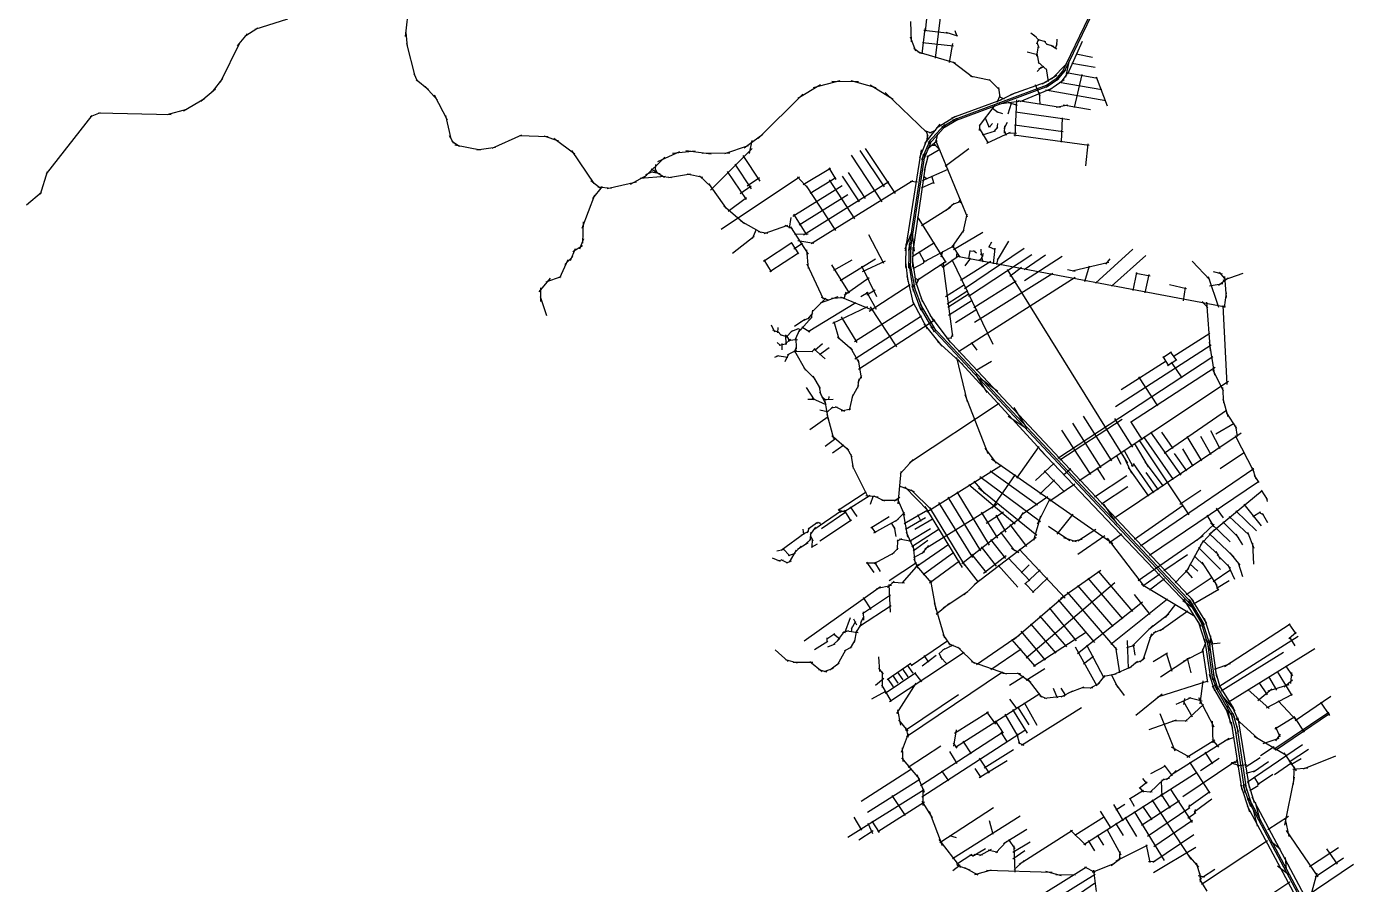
# Model space of a CAD drawing. Header units: inches. Extents: x 723427 to 759408, y 6910722 to 6968430.
# Drawn here: x 726401 to 734027, y 6952862 to 6957785 of the extents above; entities that cross this region are included whole.
import ezdxf

# ---------------------------------------------------------------- set-up
doc = ezdxf.new("R2010")
doc.units = ezdxf.units.IN
doc.header["$MEASUREMENT"] = 0

msp = doc.modelspace()

# ---------------------------------------------------------------- linework, layer by layer
for points in [[(731556.6, 6957758.5), (731579.9, 6957972.3)], [(728574.8, 6957727.8), (728594.9, 6957910.9)], [(731613.2, 6957604), (731648.6, 6957882.3)], [(732352.2, 6957522.6), (732510.5, 6957853.2)], [(727651.9, 6957730.5), (727726.3, 6957777.5)], [(727711.1, 6957769.9), (727898.6, 6957828.4)], [(731469.9, 6957814.7), (731474.2, 6957698)], [(731536.5, 6957628.3), (731553.4, 6957773.3)], [(732335.9, 6957513.5), (732494.1, 6957842)], [(727513, 6957465.9), (727625.1, 6957696.1)], [(727611.2, 6957673.6), (727667.4, 6957744.1)], [(728575.3, 6957750.6), (728582.7, 6957670.2)], [(731469, 6957725.8), (731498.7, 6957646.4)], [(731546.5, 6957764.9), (731693.6, 6957747.4)], [(731672.3, 6957752.6), (731739.5, 6957731.1)], [(731724.1, 6957761.6), (731735, 6957729.5)], [(732160.5, 6957748.6), (732190.7, 6957726.4)], [(732179.6, 6957736.4), (732207.9, 6957704.7)], [(732194.6, 6957685.6), (732205.8, 6957713.7)], [(732200.5, 6957710), (732243.6, 6957698.8)], [(732234.9, 6957703.6), (732255.5, 6957679.5)], [(732309.5, 6957676.4), (732311.9, 6957711.8)], [(732373.2, 6957513.8), (732457.5, 6957702)], [(728579.8, 6957688.4), (728627.7, 6957499.5)], [(731489.8, 6957660.6), (731527.8, 6957632.2)], [(731512.9, 6957639.4), (731726.3, 6957576.9)], [(731539.6, 6957694), (731717.4, 6957674.4)], [(731694.7, 6957578.6), (731712.1, 6957687.6)], [(732140.1, 6957639.8), (732199.4, 6957624.8)], [(732193.8, 6957693), (732206, 6957663.9)], [(732193.8, 6957631.1), (732207.1, 6957571.3)], [(732194.9, 6957615), (732204.7, 6957675)], [(732247.3, 6957685.4), (732289.4, 6957672.7)], [(732274.3, 6957679), (732310, 6957656.5)], [(732302.1, 6957659.4), (732311.6, 6957686.9)], [(732420.4, 6957627.9), (732513.4, 6957609)], [(731712.4, 6957582.9), (731825.5, 6957496.9)], [(732195.9, 6957527.8), (732221.3, 6957554)], [(732201.8, 6957581.6), (732252.3, 6957536.9)], [(732206.2, 6957542.5), (732237.6, 6957555.6)], [(732248.9, 6957542.7), (732260, 6957468.9)], [(732278.7, 6957483.3), (732366.5, 6957572.2)], [(732360.9, 6957493.9), (732381.4, 6957590.2)], [(732395.3, 6957575), (732529.3, 6957551.5)], [(727467.4, 6957410.3), (727525.9, 6957487.4)], [(728622.1, 6957516.2), (728640.7, 6957473.1)], [(728635.2, 6957481.6), (728705.4, 6957424.4)], [(730913.3, 6957435.2), (731067.3, 6957476.4)], [(731018.5, 6957470.9), (731172.9, 6957468.9)], [(731127.2, 6957476.4), (731272.1, 6957435.6)], [(731811.6, 6957502.8), (731928.7, 6957477.7)], [(731920.4, 6957481.7), (731979.6, 6957424.1)], [(732046.1, 6957395.2), (732250.9, 6957467.7)], [(732225.2, 6957456.5), (732308.6, 6957505.2)], [(732245.3, 6957445), (732317.3, 6957495.1)], [(732249.1, 6957436.9), (732321.5, 6957486.2)], [(732264.3, 6957420.2), (732352, 6957482)], [(732304.6, 6957483.1), (732349.9, 6957536)], [(732310.7, 6957477.1), (732361.1, 6957537)], [(732322.9, 6957466.8), (732567.6, 6957424.1)], [(732336.8, 6957468.1), (732369.2, 6957512.5)], [(732363.9, 6957521.1), (732543.5, 6957489)], [(732410.2, 6957320.6), (732454.2, 6957510.5)], [(732534.4, 6957495.6), (732598.4, 6957330.9)], [(727400.2, 6957356.4), (727483.6, 6957427.9)], [(728687.5, 6957440.9), (728757.9, 6957362.2)], [(728738.1, 6957392.3), (728812.2, 6957250.1)], [(730596.2, 6957143.4), (730853, 6957396.3)], [(730824.4, 6957374.4), (730954.2, 6957452.2)], [(731239.1, 6957450.6), (731371.3, 6957368.1)], [(731324.4, 6957406.2), (731564.7, 6957177.8)], [(731710.4, 6957247.8), (732264.9, 6957454.2)], [(731719.1, 6957241.8), (732263.6, 6957444.2)], [(731971.8, 6957357.6), (732074.4, 6957406.5)], [(731974.3, 6957435), (731982.7, 6957378.7)], [(732098.6, 6957355.7), (732283.5, 6957431.1)], [(732185.6, 6957452.3), (732212.4, 6957389.4)], [(732208.1, 6957406), (732211.1, 6957337.2)], [(732245.2, 6957421.2), (732591.1, 6957361.3)], [(727300, 6957301.5), (727421.1, 6957372.3)], [(731707.5, 6957260.5), (731993.5, 6957367.1)], [(731866.4, 6957214.8), (731956.6, 6957333.8)], [(731940.1, 6957317.6), (731970.5, 6957294.4)], [(731967.3, 6957351), (731983.8, 6957389.8)], [(731979.2, 6957340.6), (732119.7, 6957360.5)], [(731981.3, 6957381), (732007.4, 6957370.2)], [(732028.7, 6957350.3), (732081.2, 6957333.6)], [(732029.4, 6957284.2), (732050.2, 6957346.1)], [(732071, 6957156.8), (732079.8, 6957364)], [(732088.4, 6957361.6), (732331.2, 6957322.6)], [(732306, 6957323.3), (732372.8, 6957336.2)], [(732346.4, 6957335.8), (732502.8, 6957309.4)], [(726514.5, 6956939.7), (726776.8, 6957275.4)], [(726767.5, 6957268.5), (726825.1, 6957291.9)], [(726811.5, 6957289), (727229.6, 6957281)], [(727207.1, 6957279.4), (727319.5, 6957310.1)], [(728802.6, 6957275.2), (728833.4, 6957141.6)], [(731619.1, 6957204.4), (731728.9, 6957270.8)], [(731647.4, 6957207.4), (731736.6, 6957259.7)], [(731655.9, 6957202.1), (731744.2, 6957253.4)], [(731898.3, 6957261.4), (731919.3, 6957208.9)], [(731962.2, 6957298.4), (731998.4, 6957286.2)], [(732071.5, 6957296.2), (732381.8, 6957251.2)], [(732336.4, 6957122.2), (732342.1, 6957261.8)], [(729071, 6957087.5), (729241.7, 6957162.9)], [(730515.6, 6957089.1), (730624, 6957167.3)], [(731549.6, 6957189), (731588.5, 6957175.5)], [(731551.9, 6957114.2), (731640.8, 6957224.5)], [(731559.3, 6957185.1), (731569.5, 6957156.4)], [(731565, 6957126.3), (731567.9, 6957164.7)], [(731572, 6957119.5), (731667.5, 6957222.4)], [(731579.5, 6957176), (731616.3, 6957190.9)], [(731579.7, 6957112.6), (731673.3, 6957216.9)], [(731614.7, 6957117.4), (731626.1, 6957169.3)], [(731864.4, 6957201.7), (731916.1, 6957114.9)], [(731866.4, 6957189.2), (731869.5, 6957225.4)], [(731883.5, 6957163.8), (731957.8, 6957186.9)], [(731907.7, 6957115.8), (732043.8, 6957178.9)], [(731915.9, 6957211.9), (731928.6, 6957212.1)], [(731926, 6957210.8), (731941.3, 6957228.6)], [(731950.6, 6957182.4), (731970.7, 6957207.6)], [(731968, 6957198.7), (731971.1, 6957228.6)], [(732006.5, 6957187.6), (732018, 6957161)], [(732006.9, 6957199.9), (732026.7, 6957236)], [(732010.1, 6957172.7), (732011.6, 6957215.3)], [(732030.7, 6957176.1), (732077.9, 6957172.5)], [(732063.4, 6957164.4), (732495.4, 6957104.9)], [(732066.6, 6957221.7), (732346.4, 6957183.4)], [(728825.4, 6957159.1), (728849.9, 6957116.8)], [(728840, 6957127.7), (728883, 6957098.3)], [(728857.2, 6957106.9), (729003.3, 6957078.1)], [(728982.2, 6957077.8), (729091, 6957093.3)], [(729227.4, 6957159.7), (729391.3, 6957154.2)], [(729368.3, 6957158.5), (729450.8, 6957130)], [(729425.4, 6957143.8), (729546.1, 6957054.9)], [(730404.9, 6957055.7), (730541, 6957103)], [(730546.6, 6957056.9), (730561.8, 6957130.3)], [(731209.6, 6957085.1), (731382.9, 6956827.1)], [(731524.1, 6957034.5), (731570.4, 6957146.7)], [(731535.2, 6957022.4), (731584.4, 6957136.2)], [(731547.1, 6957021.1), (731590.8, 6957129.8)], [(731568.1, 6957084.1), (731622.9, 6957130.4)], [(731586.9, 6957104.5), (731617.4, 6957103.7)], [(731607.3, 6957109.2), (731640.6, 6957073)], [(731612.6, 6957133.8), (731794.9, 6956693.3)], [(732475.9, 6956986.1), (732489.2, 6957112.5)], [(729526.6, 6957074.4), (729654.4, 6956883.5)], [(729942.2, 6956919.6), (730060.8, 6957034.7)], [(730020.7, 6957010.1), (730147.7, 6957068.4)], [(730104.9, 6957057.7), (730235, 6957072.8)], [(730181.5, 6957073.2), (730327.9, 6957053.8)], [(730276.3, 6957058.1), (730433.5, 6957059.7)], [(730322.3, 6956845.9), (730562.4, 6957084.7)], [(730508.2, 6957045), (730606.8, 6956898.2)], [(731129.5, 6957046.7), (731306.1, 6956778.8)], [(731179.8, 6957074.5), (731319.4, 6956866.1)], [(731442.3, 6956498), (731533.9, 6957077.7)], [(731459.7, 6956500.2), (731543.8, 6957053.5)], [(731470.4, 6956505), (731554.9, 6957056.7)], [(731550.7, 6956959.1), (731572.9, 6957047)], [(731564.7, 6957037.3), (731638.3, 6957081.5)], [(731669.5, 6956983.3), (731804.4, 6957084.4)], [(726481.5, 6956824), (726520.5, 6956952.6)], [(729952.5, 6956936.7), (729993.3, 6956952.5)], [(729983.2, 6956968), (730058.8, 6956921.1)], [(729984.1, 6956951.2), (730034.3, 6956940.9)], [(730006.6, 6956968), (730017.5, 6956945.2)], [(730008.5, 6956959.4), (730009.6, 6956993.4)], [(730082.3, 6956918.1), (730209.3, 6956939.3)], [(730188.5, 6956939.3), (730279.7, 6956921.1)], [(730419.6, 6956952.4), (730528, 6956792.3)], [(730462.6, 6956996.1), (730557.1, 6956853.2)], [(730855, 6956877.8), (731010.6, 6956971.5)], [(731001.6, 6956974.1), (731042.3, 6956907.5)], [(731113.6, 6956948.1), (731210.2, 6956798.7)], [(731484, 6956482.6), (731557.6, 6956994.3)], [(731539.9, 6956901.2), (731686.7, 6956967.6)], [(729637.8, 6956901.4), (729689.7, 6956860.1)], [(729648.6, 6956798.8), (729703.1, 6956867.6)], [(729676.2, 6956865.6), (729755.6, 6956856.9)], [(729729.8, 6956855.3), (729898.9, 6956894.6)], [(729864, 6956881.5), (729958.8, 6956931.9)], [(729919.8, 6956914.4), (730063.2, 6956926.3)], [(730036.2, 6956927.3), (730100.2, 6956918.8)], [(730260.9, 6956929.3), (730327.7, 6956865.5)], [(730311.2, 6956884.7), (730412.7, 6956741.8)], [(730383.8, 6956622.3), (730833, 6956922.6)], [(730493.6, 6956826.1), (730557.1, 6956871)], [(730532.7, 6956871), (730603.4, 6956918.7)], [(730796.3, 6956697.4), (731078.8, 6956873.1)], [(730821.7, 6956921.9), (730885.4, 6956854.3)], [(730857.4, 6956590.1), (731346.5, 6956895.9)], [(730871.2, 6956871.9), (731039.8, 6956614.4)], [(730894.2, 6956829.1), (731041.3, 6956918)], [(730900, 6956539.7), (731484.1, 6956902.3)], [(731003.2, 6956905.9), (731148.7, 6956681.5)], [(731077.9, 6956927), (731176.5, 6956778.8)], [(731467.7, 6956898.2), (731509.8, 6956893.5)], [(731533.7, 6956858.8), (731605.3, 6956892.5)], [(731544.6, 6956926.3), (731566.6, 6956911.8)], [(731589.8, 6956928.7), (731604.9, 6956883.6)], [(726401.1, 6956761.5), (726487.4, 6956833.9)], [(729586.7, 6956628.4), (729659.8, 6956818.9)], [(730424.2, 6956726.2), (730530, 6956804.2)], [(730831.7, 6956647.1), (731110.1, 6956821.2)], [(731709.6, 6956764), (731755.1, 6956781.5)], [(731746.7, 6956776.9), (731757.5, 6956793.5)], [(731751.4, 6956781.4), (731763.2, 6956774.4)], [(730399.8, 6956756), (730517.9, 6956654.8)], [(730799.6, 6956707.6), (730873.7, 6956588.9)], [(731533.6, 6956643.8), (731699.4, 6956749.2)], [(731675.3, 6956732.2), (731721.3, 6956771.4)], [(731772.7, 6956602.6), (731794.4, 6956708.9)], [(729591.5, 6956542.7), (729594.7, 6956664.4)], [(730494.4, 6956670.4), (730614.1, 6956602.6)], [(730631, 6956598.4), (730766.5, 6956645)], [(730749.4, 6956644.8), (730791.5, 6956626.3)], [(730777.2, 6956628.7), (730786.5, 6956689.3)], [(730781.3, 6956636.5), (730882.4, 6956479.4)], [(731508.5, 6956695.3), (731672, 6956430.4)], [(729573.5, 6956510.4), (729596.8, 6956568.1)], [(730448.7, 6956485.2), (730573.1, 6956581.4)], [(730563.8, 6956568.8), (730587.3, 6956622.4)], [(730595.9, 6956609.2), (730651.1, 6956600.3)], [(730804.3, 6956593.7), (730882.4, 6956596.4)], [(730824.2, 6956557.2), (730916.3, 6956541.3)], [(731229, 6956591), (731314.7, 6956426.4)], [(731439.6, 6956509.5), (731479.3, 6956611.4)], [(731479.3, 6956595), (731491.5, 6956496.6)], [(731708.1, 6956517.7), (731778.8, 6956618.7)], [(731716.9, 6956505.3), (731885.3, 6956605.8)], [(731968.7, 6956444.9), (732034.3, 6956552.6)], [(729520.1, 6956442.7), (729548.6, 6956511.5)], [(729534.3, 6956493.5), (729589.4, 6956528.9)], [(730627.3, 6956439.7), (730790.3, 6956545.5)], [(730664.4, 6956380.4), (730828.4, 6956487.3)], [(730785, 6956545), (730828.4, 6956479.9)], [(730802, 6956509), (730850.1, 6956542.3)], [(730873.4, 6956504.2), (730882.4, 6956396.8)], [(731442.9, 6956403.2), (731446.1, 6956537.9)], [(731461.3, 6956398.2), (731463.6, 6956538.3)], [(731470.8, 6956389.1), (731473.2, 6956539.9)], [(731480.5, 6956465.3), (731607.8, 6956546)], [(731484.3, 6956404.3), (731486.2, 6956519.1)], [(731517.2, 6956493.4), (731551.3, 6956432.2)], [(731555.1, 6956437.9), (731722.3, 6956529.2)], [(731646.8, 6956463.8), (731656.1, 6956496.8)], [(731708.3, 6956528.9), (731753.2, 6956461.6)], [(731733.7, 6956458.8), (731738, 6956488.7)], [(731779, 6956282.7), (732121.9, 6956514)], [(731803.2, 6956237.1), (732165.4, 6956477.2)], [(731804, 6956451.8), (731812.9, 6956500.7)], [(731809.1, 6956497.9), (731840.2, 6956496.2)], [(731832.2, 6956499.4), (731849.6, 6956486.5)], [(731871.2, 6956480.9), (731886.1, 6956467.7)], [(731873.2, 6956508.4), (731874.8, 6956472.3)], [(731875.4, 6956451), (731888.9, 6956484)], [(731917.9, 6956522.9), (731956.2, 6956505.1)], [(731918.6, 6956519.9), (731936.8, 6956549.6)], [(731945.3, 6956423.6), (731955.1, 6956513.6)], [(732531.7, 6956313), (732746, 6956507.4)], [(729459.7, 6956343.2), (729506.3, 6956448)], [(729488.3, 6956419.4), (729532.8, 6956464.9)], [(730629.4, 6956445.5), (730670.2, 6956377.8)], [(730875.4, 6956423.4), (730968.4, 6956222.7)], [(731018, 6956418.5), (731119.2, 6956254.5)], [(731031.1, 6956386.2), (731134.8, 6956445.5)], [(731067, 6956328.6), (731269.4, 6956451.6)], [(731189.3, 6956412.6), (731276, 6956235.3)], [(731194, 6956378.9), (731327.6, 6956441)], [(731441.6, 6956433.1), (731454.5, 6956322.4)], [(731458.9, 6956434.8), (731486.3, 6956266.5)], [(731466, 6956428), (731497, 6956269.7)], [(731482.2, 6956439.5), (731500.2, 6956312.8)], [(731485.3, 6956396.2), (731547, 6956429.8)], [(731508.3, 6956330.3), (731674.6, 6956438.4)], [(731544.1, 6956426.4), (731548.6, 6956440.4)], [(731544.8, 6956442), (731560, 6956439.2)], [(731637.1, 6956417.5), (731662.9, 6956406.2)], [(731653.6, 6956405), (731744.6, 6956468.7)], [(731656.8, 6956401), (731660.6, 6956433.8)], [(731657.4, 6956412.1), (731710.6, 6956006.2)], [(731706.7, 6956448.1), (731942.8, 6955962.6)], [(731738.3, 6956467.4), (733276.4, 6956177.1)], [(731757.8, 6956330.3), (731931.4, 6956438.3)], [(731784.1, 6956412.2), (731815.9, 6956456.4)], [(731861.4, 6956441.9), (731878.3, 6956455)], [(731877.9, 6956463.4), (731885, 6956434.2)], [(731965.2, 6956419.8), (731972.1, 6956456.6)], [(732040.3, 6956353.3), (732107.5, 6956404.6)], [(732122.2, 6956390.4), (732245.2, 6956474.4)], [(732123.3, 6956328.5), (732339.2, 6956467.4)], [(732397.1, 6956382.4), (732606.8, 6956432.7)], [(732470.2, 6956322.9), (732497, 6956412.5)], [(732591.2, 6956422.1), (732615.4, 6956452.9)], [(732622.5, 6956294.5), (732820.7, 6956471.1)], [(733086, 6956438.3), (733187.1, 6956330.9)], [(729340.1, 6956262.8), (729406.3, 6956341.1)], [(729380.9, 6956319.9), (729467.1, 6956351.7)], [(731088.8, 6956243.3), (731232.3, 6956344.5)], [(731449.5, 6956354.5), (731485.5, 6956196.1)], [(731492.9, 6956347), (731512.8, 6956329.9)], [(731495.4, 6956332.9), (731539.3, 6956205.1)], [(731502.4, 6956302.6), (731521, 6956343.2)], [(731745.4, 6955919.6), (732414.8, 6956346.9)], [(731833.7, 6956172.2), (732075.4, 6956325.4)], [(731837.3, 6956089.2), (732286.4, 6956370)], [(732023.8, 6956391.5), (732714.1, 6955279.4)], [(732371.3, 6956390.4), (732413.9, 6956381.8)], [(732746.6, 6956270.6), (732767.5, 6956374.2)], [(732762.5, 6956370.2), (732844.2, 6956354.6)], [(732816.7, 6956257.4), (732838.6, 6956361.9)], [(733176.5, 6956351), (733236.2, 6956174.9)], [(733206.3, 6956380.1), (733258.2, 6956366.3)], [(733237.4, 6956301.9), (733291, 6956343.6)], [(733241.2, 6956374.8), (733278.8, 6956328.8)], [(733264, 6956329.3), (733377.2, 6956369.5)], [(733271.4, 6956350.5), (733281.4, 6956229.8)], [(729349.7, 6956207.7), (729349.7, 6956285.5)], [(731088.8, 6956222.7), (731101.4, 6956263.1)], [(731186, 6956236.6), (731227.7, 6956260.4)], [(731217.1, 6956263.1), (731274, 6956163.2)], [(731219.8, 6956245.7), (731267.4, 6956274.3)], [(731233.5, 6956151.7), (731467.4, 6956304.1)], [(731477.5, 6956297.4), (731529.9, 6956157.3)], [(731485.1, 6956305.8), (731540.6, 6956160.1)], [(731671.4, 6956235.4), (731780.7, 6956304.2)], [(731681, 6956194.5), (731799, 6956269.7)], [(731684.8, 6956174.5), (731806.9, 6956252.6)], [(732954.7, 6956304.4), (733053.9, 6956281.2)], [(733036.7, 6956211.5), (733047.6, 6956287.5)], [(733184.1, 6956296.5), (733260.9, 6956311.2)], [(733270.9, 6956173.7), (733282.5, 6956257.9)], [(729346.5, 6956235.8), (729383.5, 6956127.3)], [(730882.4, 6956035.8), (731155.9, 6956202.1)], [(730905.5, 6956148.9), (730984.6, 6956226.4)], [(730954.2, 6956200.6), (731054.4, 6956235.3)], [(730957.8, 6956231.3), (731001.5, 6956214.1)], [(731018, 6956227), (731087.1, 6956230.7)], [(731025, 6956082.9), (731225, 6956178.1)], [(731068.6, 6956235), (731254.1, 6956158.2)], [(731149.9, 6955978.1), (731493.8, 6956196.1)], [(731239, 6956175.8), (731389, 6955948)], [(731480.9, 6956209), (731565.2, 6956049.9)], [(731517.2, 6956185.1), (731605.7, 6956033.5)], [(731525.2, 6956191.1), (731616, 6956038.3)], [(731529.3, 6956227.6), (731600.7, 6956098.7)], [(731687.9, 6956129.8), (731824.7, 6956215.3)], [(733142.5, 6956206.7), (733175.4, 6956170.2)], [(733167.9, 6956203.5), (733188.1, 6955924.6)], [(733261.3, 6956185.3), (733285.2, 6955730.4)], [(730805.3, 6956065.2), (730863.9, 6956105.9)], [(730825.2, 6956030.2), (730905.5, 6956119.1)], [(730842.7, 6956093.3), (730892.3, 6956114.8)], [(730880.7, 6956105.9), (730909.8, 6956140.6)], [(730902.9, 6956111.2), (730909.8, 6956158.1)], [(731072.6, 6956118.9), (731162.6, 6955971.8)], [(731150.9, 6955878.6), (731532.7, 6956125.2)], [(731172.9, 6955819.6), (731609.5, 6956101.5)], [(731581.2, 6956128.1), (731698.4, 6955974.3)], [(731728.7, 6956086), (731850.7, 6956162.8)], [(730671.1, 6956072.5), (730689.6, 6956034.1)], [(730679.7, 6956045), (730717.4, 6956028.8)], [(730704.8, 6956038.4), (730730.3, 6956012.6)], [(730710.1, 6956027.5), (730710.4, 6956057.3)], [(730722.3, 6956017.6), (730764, 6956004.7)], [(730756.1, 6956001.4), (730794.1, 6956040.7)], [(730785.2, 6956035.4), (730828.5, 6956052.6)], [(730810.3, 6955990.8), (730836.4, 6956046.7)], [(730821.2, 6956051.6), (730846, 6956046.7)], [(730846.3, 6956061.9), (730893.6, 6956032.5)], [(731031.2, 6956092), (731058.7, 6955992.4)], [(731545.7, 6956079.6), (731649.9, 6955951.3)], [(731586.3, 6956060.1), (733076.3, 6954469)], [(731595.8, 6956063.7), (733086.9, 6954472.6)], [(731700.8, 6955995.7), (731712.2, 6956019.5)], [(732975.9, 6955891.2), (733187.3, 6956024.8)], [(730706.1, 6955971.9), (730724.3, 6955954.1)], [(730717.4, 6955957.1), (730761.7, 6955965.7)], [(730734.2, 6955930.9), (730734.9, 6955966.3)], [(730750.1, 6955960), (730781.2, 6955991.8)], [(730752.7, 6956015.3), (730755.1, 6955960)], [(730756.4, 6956012), (730778.9, 6955979.2)], [(730768.3, 6955985.2), (730821.2, 6955988.5)], [(730804.3, 6955916.4), (730815.6, 6955946.8)], [(730813.3, 6956001.4), (730813.6, 6955934.9)], [(730921.4, 6955927.6), (730966.4, 6955967)], [(730948.5, 6955903.1), (731003.4, 6955943.2)], [(731051.1, 6956005), (731137.1, 6955930.9)], [(731123.8, 6955945.8), (731174.8, 6955857.2)], [(731625.1, 6955977.4), (731770.3, 6955845.8)], [(731675.9, 6955999.5), (731704.9, 6955997.6)], [(731679, 6955997.1), (733092.2, 6954489.5)], [(731817.8, 6955972.2), (731850.2, 6955927.8)], [(732645.9, 6955603.9), (733194.4, 6955959.1)], [(733182.8, 6955974.4), (733213.5, 6955784.4)], [(730692.2, 6955888.6), (730714.4, 6955898.2)], [(730702.8, 6955896.9), (730766.6, 6955887.9)], [(730751.8, 6955863.8), (730772.6, 6955907.8)], [(730765.3, 6955900.8), (730817.9, 6955929.6)], [(730800.4, 6955923), (730910.2, 6955920.7)], [(730804.3, 6955925), (730867.2, 6955814.2)], [(730903.9, 6955918.7), (730923.7, 6955936.9)], [(730916.5, 6955935.9), (730981.6, 6955878.3)], [(731169.1, 6955873.1), (731187.7, 6955766.6)], [(731734.9, 6955886.2), (731794.4, 6955631.1)], [(731741.9, 6955874.3), (732240.6, 6955328.9)], [(732315.9, 6955309.2), (733204.2, 6955891.6)], [(732678.4, 6955703.1), (732937.3, 6955867.4)], [(732917.5, 6955885.8), (732966.2, 6955918.3)], [(732917.8, 6955892.4), (732950.6, 6955837.9)], [(732944, 6955840.5), (732996.9, 6955873.9)], [(732960.1, 6955918.6), (732995.3, 6955868.1)], [(730857.6, 6955827.1), (730923.4, 6955761.3)], [(731842.1, 6955791.2), (731908.2, 6955685.4)], [(731847.3, 6955812.9), (731935.5, 6955864.2)], [(732732, 6955514.2), (733217.7, 6955830.5)], [(732965.8, 6955859.5), (733026.1, 6955768.6)], [(733203.9, 6955815.6), (733262.9, 6955694.5)], [(730871.5, 6955714), (730917.4, 6955643.9)], [(730909.2, 6955778.5), (730951.5, 6955708.7)], [(730944.6, 6955724.2), (730955.8, 6955670.3)], [(731135.7, 6955657.7), (731173.4, 6955727.2)], [(731168.1, 6955709.3), (731175.7, 6955762.9)], [(731169.8, 6955744.1), (731191.3, 6955782.4)], [(731869, 6955767.6), (731970.6, 6955693.3)], [(732438.4, 6955180.3), (733293.1, 6955751.1)], [(732778.1, 6955774.9), (732886, 6955608.2)], [(733258.6, 6955713.2), (733264.5, 6955626.6)], [(730881.7, 6955647.8), (730922.4, 6955646.8)], [(730903.9, 6955652.8), (730985.2, 6955615.7)], [(730949.2, 6955688.2), (730984.3, 6955618.7)], [(730960.8, 6955660.7), (730985.6, 6955641.9)], [(730977.3, 6955644.9), (731027.3, 6955646.5)], [(730979, 6955635.9), (730997.8, 6955529.1)], [(731002.4, 6955642.9), (731003.8, 6955663)], [(731119.9, 6955583), (731141, 6955673.3)], [(731782.1, 6955673.5), (731913.4, 6955334.2)], [(733260.6, 6955648.1), (733290.3, 6955548.1)], [(730950.2, 6955586.3), (730992.5, 6955575.7)], [(730987.9, 6955567.8), (731023.9, 6955603.5)], [(730990.2, 6955562.2), (731029.2, 6955421.3)], [(731014.4, 6955596.6), (731050.4, 6955603.2)], [(731038.5, 6955604.5), (731090.8, 6955578.7)], [(731072.2, 6955580), (731127.5, 6955591.3)], [(731464.2, 6955282.6), (731978.9, 6955623.5)], [(732062.2, 6955599.6), (732131.8, 6955487.4)], [(732924.3, 6955337.2), (733283.1, 6955583.3)], [(733279.6, 6955570.7), (733340.3, 6955479)], [(730892.3, 6955473.5), (730998.8, 6955547.9)], [(732030.7, 6955548.6), (732137.3, 6955477.9)], [(732325.7, 6955299.1), (732684.5, 6955532.3)], [(732399.8, 6955508.9), (732561.2, 6955253.8)], [(732460.2, 6955548.5), (732622.6, 6955292.4)], [(732639.5, 6955535.3), (732743.8, 6955372.3)], [(732732.2, 6955519.2), (732798, 6955412.7)], [(733220.9, 6955447.7), (733326.4, 6955509.6)], [(733334.4, 6955494.1), (733342.7, 6955432.2)], [(730980.6, 6955377.6), (731042.5, 6955422.9)], [(731019.3, 6955438.8), (731117.2, 6955354.1)], [(732336.3, 6955469.2), (732502, 6955214.6)], [(732639.5, 6954965), (733366.2, 6955453.6)], [(732779.9, 6955413.4), (733066.2, 6954983.2)], [(732806.9, 6955431.4), (732976.2, 6955186.4)], [(732847.1, 6955456.8), (733021.2, 6955210.7)], [(732909, 6955458.4), (732974.1, 6955363.1)], [(733055, 6955433.5), (733138.1, 6955293.8)], [(733133.4, 6955434.6), (733192.1, 6955329.8)], [(733190.3, 6955467.5), (733243.9, 6955363.5)], [(733331.3, 6955437.8), (733439.6, 6955229.4)], [(731022.3, 6955338.6), (731088.1, 6955385.2)], [(731105.8, 6955368.1), (731133, 6955316.7)], [(731128.3, 6955332.1), (731142.3, 6955248.5)], [(731897.2, 6955365.6), (731961.2, 6955278.7)], [(732080.9, 6955193.2), (732207.9, 6955375.2)], [(732212.8, 6955359), (733059.2, 6954468.3)], [(732693.1, 6955356.8), (732746, 6955260.5)], [(732752.4, 6955394.9), (732832.3, 6955259.4)], [(732983.1, 6955335.6), (733053.5, 6955236.1)], [(733030.7, 6955362.6), (733088.4, 6955263.1)], [(733245.6, 6955249.3), (733385.3, 6955342.5)], [(731136.5, 6955266.5), (731223, 6955090.5)], [(731410.6, 6955218.7), (731486.3, 6955301.4)], [(731564.4, 6954999.5), (731991.4, 6955268.9)], [(731935.1, 6955303.9), (732631.1, 6954818.4)], [(732187.2, 6955180), (732293.6, 6955280.5)], [(732650.3, 6955326.2), (732676.1, 6955273.6)], [(732687.5, 6955328.1), (732737.2, 6955223.1)], [(732718.5, 6955255.2), (732834.9, 6955091.1)], [(732738.1, 6955264.7), (732757.6, 6955273.7)], [(732747.6, 6955277.4), (732863.5, 6955109.7)], [(732813.7, 6955287.5), (732918.5, 6955147.2)], [(733428.9, 6955255.6), (733450.8, 6955189.7)], [(731400, 6955047.1), (731417.2, 6955232.6)], [(731867.9, 6955202.5), (732215.1, 6954945)], [(731927.2, 6955236.4), (732198.1, 6955040.6)], [(731938.9, 6955021.1), (732072.5, 6955214.2)], [(732211, 6955101.7), (732296.2, 6955183.1)], [(732236.4, 6955236.6), (732353.4, 6955114.9)], [(732347, 6955212.1), (732389.9, 6955249.7)], [(732525.5, 6955086.9), (732710.4, 6955208.5)], [(732537.9, 6955253.4), (732582, 6955184)], [(732789.2, 6954805.4), (733438.2, 6955248.3)], [(732820.1, 6955226.1), (732890.5, 6955126.6)], [(733442, 6955209.2), (733467, 6955168.3)], [(731054.7, 6955010.6), (731215.3, 6955115.6)], [(731405.3, 6955149.8), (731491, 6955116.1)], [(731438.2, 6955144.2), (731570.9, 6955005.7)], [(731473.9, 6955126.4), (731591.8, 6955009.3)], [(731736.5, 6955115.5), (731920.7, 6954809.9)], [(731804, 6955156.8), (732069.9, 6954931.4)], [(731832.7, 6955176.7), (731893.9, 6955105.6)], [(731860, 6955138.3), (732194.7, 6954866.5)], [(732269.3, 6955064.1), (732411.9, 6955160.2)], [(732564.6, 6955045.4), (732717.3, 6955146)], [(732840, 6954751.4), (733466.7, 6955175.3)], [(733014.8, 6955044), (733134.9, 6955124.5)], [(733190.5, 6954877.3), (733486, 6955123.2)], [(733481.7, 6955124), (733515.9, 6955071.6)], [(731087.5, 6954999.7), (731238.1, 6955095.5)], [(731123.9, 6955028.8), (731161.9, 6954973.3)], [(731213.5, 6955094.7), (731285.2, 6955086.1)], [(731240.3, 6955045), (731257.1, 6955094)], [(731260.4, 6955092.7), (731321, 6955063.9)], [(731306.1, 6955068.2), (731390.7, 6955067.9)], [(731376.9, 6955064.2), (731408.6, 6955084.4)], [(731397.4, 6955068.6), (731435.4, 6954981.2)], [(731551.9, 6954787.6), (731965.3, 6955043.6)], [(731552.1, 6955030.3), (731766, 6954681.5)], [(731631.7, 6955053.6), (731826.2, 6954737.7)], [(731684.9, 6955085.4), (731872.2, 6954775.8)], [(732110, 6954986.4), (732257.1, 6955089)], [(732198.3, 6954931.8), (732270.8, 6955077.4)], [(732577.1, 6955045.3), (732654.6, 6954930)], [(732754.3, 6954843.5), (733033.3, 6955038.2)], [(733382.1, 6955043.8), (733482.1, 6954920.8)], [(733509.9, 6955085.1), (733516.3, 6955059.3)], [(730915.2, 6954899.9), (731073.6, 6955007.3)], [(730949.9, 6954833.7), (731132.1, 6954953.8)], [(730959.2, 6954904.5), (731099.9, 6954999.5)], [(731057.6, 6955017), (731071.1, 6954997.1)], [(731063, 6955004), (731102, 6955004)], [(731089.1, 6955009), (731128.8, 6954947.5)], [(731242.7, 6954907.8), (731347.1, 6954972.8)], [(731260.6, 6954879.2), (731400.7, 6954957.8)], [(731383.6, 6954944.7), (731435.6, 6954996.7)], [(731427.1, 6955007), (731453.9, 6954854.6)], [(731433.4, 6954934.3), (731568.8, 6955012.5)], [(731441.2, 6954901.4), (731556.3, 6954968.1)], [(731495, 6954900.6), (731600.1, 6954961.4)], [(731509.8, 6954984.4), (731529.3, 6954946.6)], [(731579.5, 6955024.4), (731779.5, 6954695)], [(731764, 6954704), (732107.5, 6954970.8)], [(731876.2, 6954998.8), (731968.3, 6954848.8)], [(731903.2, 6954935.3), (732003.2, 6955000.4)], [(731959.5, 6954981.4), (732017.5, 6954883.7)], [(732092.4, 6954956.1), (732118.2, 6954997.1)], [(732177.2, 6954837.1), (732217.9, 6954977.9)], [(732312, 6954872.4), (732402.9, 6954986.7)], [(733169.7, 6954980.7), (733209.8, 6954914.4)], [(733223.6, 6955020.8), (733264.1, 6954965.3)], [(733297.5, 6954974), (733413, 6954866)], [(733336.4, 6955006.9), (733454.8, 6954891.5)], [(733433.3, 6954974), (733476.5, 6954999.8)], [(733468.6, 6954999), (733494, 6954983.9)], [(733486.9, 6954991.9), (733516.7, 6954939.5)], [(730729, 6954780.1), (730864.6, 6954879.3)], [(730842.7, 6954867.1), (730887.7, 6954888.9)], [(730852.7, 6954900.8), (730856.3, 6954869.8)], [(730880.1, 6954879.7), (730890.4, 6954910.8)], [(730883.7, 6954902.2), (730937.3, 6954941.5)], [(730894.7, 6954835.7), (730900.3, 6954883.6)], [(730896.3, 6954871.1), (730927.1, 6954911.8)], [(730924.4, 6954935.9), (730952.9, 6954938.5)], [(730941.9, 6954940.5), (730959.1, 6954926.6)], [(731243.9, 6954913.7), (731269.3, 6954880)], [(731358.6, 6954937.9), (731380.8, 6954901)], [(731376.1, 6954914.1), (731386.4, 6954858.5)], [(731444.7, 6954883.3), (731490, 6954785.8)], [(731464.9, 6954831.8), (731584.6, 6954905.2)], [(731478.1, 6954800.7), (731635.5, 6954903.2)], [(731985.4, 6954883.3), (732067.1, 6954776.2)], [(732040.5, 6954928.2), (732135.8, 6954802)], [(732261.6, 6954917.6), (732383.4, 6954835.1)], [(732430.5, 6954834.3), (732533.2, 6954901.5)], [(732609.8, 6954823.1), (732681.8, 6954873.8)], [(733113.2, 6954836.1), (733211.7, 6954928.7)], [(733133.6, 6954810.1), (733211, 6954897.4)], [(733183.6, 6954875.5), (733324.9, 6954741.4)], [(733190.4, 6954937.5), (733303.1, 6954828.3)], [(733261, 6954942.2), (733352.7, 6954852.1)], [(733401.9, 6954883.1), (733438.4, 6954792.6)], [(730806.8, 6954766.9), (730842.8, 6954802.6)], [(730821.9, 6954786.4), (730882.4, 6954824.8)], [(730868.9, 6954814.2), (730899, 6954844.3)], [(730896.3, 6954863.5), (730910.2, 6954834.4)], [(730902.3, 6954798.3), (730936.7, 6954816.2)], [(730905.6, 6954796.3), (730907.6, 6954846.3)], [(731392.8, 6954832.7), (731420.5, 6954847)], [(731396.3, 6954781.9), (731396.7, 6954839.9)], [(731407.8, 6954845.8), (731476.5, 6954831.6)], [(731484.8, 6954776), (731569, 6954837.1)], [(731486, 6954802.3), (731494.3, 6954709.7)], [(731499.6, 6954683.1), (731690.8, 6954814)], [(731536.9, 6954761.6), (731575.6, 6954806.3)], [(731835.9, 6954584.2), (732190.9, 6954854.1)], [(731875.4, 6954800.4), (731961.1, 6954687.7)], [(731929.4, 6954840.9), (732015.1, 6954732.1)], [(732348, 6954852.3), (732421, 6954831.1)], [(732397.2, 6954832.2), (732453.8, 6954843.8)], [(732430.4, 6954757.5), (732585.6, 6954863.9)], [(732597.7, 6954849.7), (732810.2, 6954572.4)], [(732775.6, 6954606.9), (733149.2, 6954865.2)], [(733050.7, 6954653.7), (733149.9, 6954835.1)], [(733147.5, 6954835.9), (733236.9, 6954754.4)], [(733335.6, 6954872.8), (733373.7, 6954810.9)], [(733431.3, 6954820.4), (733436.8, 6954700.9)], [(730677, 6954735.8), (730722.3, 6954717.6)], [(730703.2, 6954777.5), (730740.2, 6954785.1)], [(730708.8, 6954721.3), (730739.2, 6954724.9)], [(730726.6, 6954726.2), (730765.3, 6954707.4)], [(730737.2, 6954790.4), (730778.2, 6954748.4)], [(730771, 6954750.4), (730811, 6954762.9)], [(730776.6, 6954711.1), (730816.6, 6954780.2)], [(731261, 6954704.2), (731378.9, 6954767.7)], [(731363.4, 6954756.5), (731399.9, 6954792.3)], [(731489, 6954739.2), (731551.8, 6954772.9)], [(731490, 6954731.5), (731511.5, 6954676.6)], [(731543.3, 6954640.7), (731718.6, 6954768.4)], [(731820.7, 6954757.5), (731904.1, 6954652)], [(731889.7, 6954648), (732019.1, 6954749.6)], [(732029.4, 6954736.6), (732154.4, 6954604.1)], [(732049.7, 6954792.4), (732090.5, 6954766.7)], [(732093.3, 6954785.5), (732356.8, 6954504.6)], [(732922.1, 6954663.3), (733058.2, 6954756.2)], [(733097.9, 6954748.2), (733157.8, 6954689)], [(733121.7, 6954795.4), (733248.7, 6954668.8)], [(733220.5, 6954774), (733245.9, 6954729.5)], [(733228.4, 6954753.3), (733305.2, 6954677.7)], [(733302.3, 6954764.8), (733359, 6954693.8)], [(730759.7, 6954707), (730787.2, 6954719.9)], [(731215, 6954706.9), (731275.3, 6954707.3)], [(731218.1, 6954711.3), (731259, 6954651.4)], [(731263.8, 6954711.7), (731295.5, 6954658.1)], [(731348.4, 6954607.3), (731504.8, 6954709.2)], [(731422.9, 6954590.5), (731517.1, 6954700.5)], [(731502.5, 6954692.8), (731591.2, 6954592)], [(731579.7, 6954593.8), (731751, 6954720.1)], [(731764.8, 6954716.8), (731858.1, 6954596.6)], [(731972.6, 6954693.8), (732086.1, 6954568.4)], [(732104.8, 6954650.5), (732151.2, 6954695.4)], [(732125, 6954584.6), (732213.5, 6954667.2)], [(732330.6, 6954502.9), (732561.6, 6954664.9)], [(732546.5, 6954659.3), (732744.1, 6954429.2)], [(732803, 6954575.6), (732900.1, 6954644.9)], [(732987.9, 6954593.5), (733066.9, 6954675.9)], [(733046.4, 6954665.5), (733085.3, 6954621)], [(733072.1, 6954702.1), (733118.9, 6954660.8)], [(733140, 6954710.8), (733226.1, 6954578.3)], [(733206.6, 6954600.9), (733307, 6954670.4)], [(733288.8, 6954699.4), (733327.9, 6954614.7)], [(733349.9, 6954708.5), (733374.9, 6954629.5)], [(730859.7, 6954260.1), (731298.7, 6954572.8)], [(731274.5, 6954559.7), (731361.8, 6954579.1)], [(731339.2, 6954567), (731376.1, 6954603.4)], [(731346.3, 6954582.5), (731353.9, 6954425.6)], [(731363.8, 6954597.4), (731435.2, 6954593.8)], [(731584.9, 6954606.2), (731616, 6954437.2)], [(731778.2, 6954524.9), (731866.5, 6954609.1)], [(732126.2, 6954591.8), (732177.4, 6954538.2)], [(732133.7, 6954161.7), (732641.7, 6954594.3)], [(732170.7, 6954538.2), (732258, 6954620.8)], [(732428.2, 6954578.4), (732630.6, 6954341.8)], [(732487, 6954618.9), (732686.2, 6954385.5)], [(732794.9, 6954584.8), (733101.3, 6954402.3)], [(732841.1, 6954552.4), (732925.9, 6954617.5)], [(733050.4, 6954526.3), (733200.4, 6954626.2)], [(733214.6, 6954600.5), (733234.4, 6954550.5)], [(733224.4, 6954562.9), (733297.5, 6954605.7)], [(731195.1, 6954416.8), (731355.8, 6954523.6)], [(731198, 6954508.4), (731242.7, 6954439.8)], [(731657.5, 6954449.8), (731799.9, 6954542.9)], [(732064.7, 6954270.3), (732362, 6954526.3)], [(732316.3, 6954495), (732525.9, 6954250.6)], [(732369.5, 6954538.7), (732653.7, 6954209.3)], [(732619.1, 6954241.4), (732943.4, 6954500.6)], [(732752.5, 6954525.6), (732843.4, 6954410.5)], [(733035.7, 6954499.4), (733134.9, 6954342.3)], [(733067.4, 6954497.7), (733153.4, 6954351.2)], [(733080.6, 6954503.7), (733167, 6954360.2)], [(733093, 6954472), (733237.8, 6954557.4)], [(731178, 6954345), (731358.6, 6954462.5)], [(731199.2, 6954426.2), (731200.8, 6954379.4)], [(731606.1, 6954479.2), (731665.9, 6954276.7)], [(731616.8, 6954413.3), (731694, 6954476.2)], [(732264.7, 6954449), (732419.5, 6954260.9)], [(732428.4, 6954187.8), (732800.1, 6954484.2)], [(732902.1, 6954319.5), (733060.4, 6954432.2)], [(732932.3, 6954395), (732991, 6954471.2)], [(733032.7, 6954491.5), (733090.9, 6954450)], [(733063.1, 6954489.1), (733143.8, 6954351.9)], [(731093.4, 6954305.9), (731125.2, 6954394.2)], [(731132.1, 6954328.1), (731156.3, 6954372.1)], [(731132.5, 6954311.2), (731136.1, 6954341)], [(731144.1, 6954386.9), (731160.6, 6954351.2)], [(731156, 6954303.6), (731188.7, 6954357.5)], [(731182.7, 6954343.3), (731188.7, 6954375.4)], [(731185.4, 6954366.1), (731202.9, 6954398.5)], [(732157.6, 6954357.7), (732302.8, 6954188.6)], [(732210.7, 6954403.8), (732364.7, 6954225.9)], [(732740.2, 6954227.1), (732860, 6954347.4)], [(732837, 6954327.5), (732952.5, 6954415.7)], [(733119.5, 6954372), (733161, 6954246.1)], [(733134.9, 6954372.4), (733179.2, 6954222.2)], [(733143.1, 6954375.4), (733187.5, 6954236)], [(733153.4, 6954389.3), (733201.7, 6954245)], [(733270.7, 6954113.2), (733648, 6954357.7)], [(733640.1, 6954358.2), (733680.3, 6954300)], [(730990.3, 6954270.8), (731035.6, 6954301.6)], [(730991.9, 6954252), (730992.6, 6954276.5)], [(731027.6, 6954237.4), (731061.4, 6954270.5)], [(731028.6, 6954300.9), (731065.7, 6954271.2)], [(731052.4, 6954259.9), (731091.1, 6954314.2)], [(731082.2, 6954308.2), (731116.3, 6954319.1)], [(731104.7, 6954318.1), (731170.5, 6954308.9)], [(731125.9, 6954218.3), (731153.3, 6954264.9)], [(731148.7, 6954251.3), (731162.9, 6954320.1)], [(731656, 6954295.9), (731697.3, 6954235.7)], [(731848, 6954123.9), (732093.3, 6954293.3)], [(732049.6, 6954268), (732184.5, 6954113.2)], [(732103.6, 6954314.8), (732243.3, 6954149.7)], [(732176.4, 6954114.1), (732478.8, 6954311.8)], [(732804.9, 6954150.3), (732854.8, 6954301.4)], [(732841, 6954274.6), (732877.3, 6954316.3)], [(732863.1, 6954305.4), (732922.3, 6954331.2)], [(733155.4, 6954271.5), (733189.7, 6954043.7)], [(733187.7, 6954205.1), (733191.7, 6954288.2)], [(733194.9, 6954268.9), (733225.8, 6954052.4)], [(733239, 6953997.9), (733694.1, 6954286.8)], [(733640.1, 6954274.1), (733681.9, 6954309)], [(733643.3, 6954281.5), (733675, 6954230.7)], [(730694.9, 6954208.3), (730769, 6954141.9)], [(730919.2, 6954210.3), (730996.2, 6954258.6)], [(730996.2, 6954226.2), (731037.2, 6954243.4)], [(731051.1, 6954122), (731098.4, 6954209.3)], [(731091.1, 6954202.4), (731135.5, 6954227.9)], [(731350.2, 6953911.1), (731778, 6954194.6)], [(731474.4, 6954118.3), (731685.1, 6954261.6)], [(731632, 6954185.2), (731666.9, 6954215.4)], [(731633, 6954189.7), (731651.8, 6954152.2)], [(731655.8, 6954207.7), (731716.1, 6954237.4)], [(731688.7, 6954244.6), (731754.6, 6954216.2)], [(731741.7, 6954223.8), (731837.2, 6954129.8)], [(731931.6, 6954096.3), (732104.7, 6954214.3)], [(732414.9, 6954225.3), (732537.9, 6954001.1)], [(732480.4, 6954236.5), (732579.6, 6954048)], [(732645.9, 6954222.9), (732669.2, 6954076.9)], [(732710.4, 6954222), (732756.4, 6954235.9)], [(732712.4, 6954261.3), (732717.6, 6954101.3)], [(732747.3, 6954239.8), (732756, 6954178.3)], [(732861.9, 6954140.7), (732943.9, 6954190.9)], [(732935.5, 6954190.9), (732968.8, 6954086.7)], [(733036, 6954143.3), (733152.3, 6954203.5)], [(733140.6, 6954192.4), (733162.3, 6954244)], [(733143.8, 6954211.7), (733173.4, 6954023.9)], [(733171.9, 6954259.6), (733202.7, 6954036)], [(733181.4, 6954262.2), (733213.6, 6954033.4)], [(733194.6, 6954242.4), (733245.9, 6954248.7)], [(733251.2, 6953973), (733608.4, 6954194.7)], [(733291.4, 6953909), (733788.3, 6954215.9)], [(730752.5, 6954152.4), (730819.3, 6954133.3)], [(730797.4, 6954136.9), (730910.6, 6954138.2)], [(730893.7, 6954141.5), (730962.8, 6954084.6)], [(731007.8, 6954093.2), (731062, 6954133.9)], [(731286.3, 6954167.7), (731292.2, 6954085)], [(731336.1, 6954037.9), (731473, 6954131.5)], [(731450.2, 6954120.3), (731483, 6954073.7)], [(731464.1, 6954129.2), (731481.3, 6954119.6)], [(731536.5, 6954116.4), (731617.4, 6954178.6)], [(731546.8, 6954175.2), (731573.8, 6954137.9)], [(731640.2, 6954167.8), (731681.2, 6954125.4)], [(731819, 6954141.1), (732020.8, 6954070.3)], [(732462.4, 6954129.1), (732519.1, 6954172.4)], [(732633.4, 6954066.5), (732739.2, 6954113.1)], [(732725.2, 6954104.6), (732771.5, 6954142.7)], [(732755.9, 6954132.9), (732795.1, 6954146.7)], [(732785, 6954139.8), (732813.3, 6954165.2)], [(732904.3, 6954052.8), (733072.5, 6954163.9)], [(733057.2, 6954161.3), (733077.8, 6954077.2)], [(733214.1, 6954097.9), (733304.6, 6954129.6)], [(733621.6, 6954115.9), (733660.2, 6954059.2)], [(730943.3, 6954095.2), (730990.9, 6954083)], [(730975.4, 6954084.3), (731028.6, 6954103.5)], [(731270.4, 6954005.6), (731317.4, 6954046.7)], [(731286.3, 6954104.2), (731312.7, 6954068.5)], [(731306.8, 6954082.4), (731308.1, 6953993.1)], [(731325.5, 6953959.6), (731499.8, 6954079)], [(731337.8, 6954043.6), (731370.2, 6953996.6)], [(731366.2, 6954063.1), (731397.6, 6954016.8)], [(731394.3, 6954082.3), (731425.4, 6954036)], [(731421.8, 6954101.1), (731454.5, 6954054.5)], [(731447.8, 6953710.8), (731998.2, 6954083.1)], [(731493.9, 6954077.3), (731533.2, 6954025.7)], [(731998.6, 6954073.9), (732100.2, 6954072.3)], [(732037.6, 6954006.2), (732119.6, 6954057.5)], [(732083.6, 6954076.6), (732160.7, 6954023.3)], [(732134.2, 6954033.9), (732240.6, 6954102.1)], [(732145.8, 6954036.9), (732221.5, 6953936.7)], [(732544.8, 6954009.9), (732586.3, 6954062)], [(732578.9, 6954057), (732650.3, 6954070.5)], [(732621, 6954068.4), (732657.7, 6953994.3)], [(733183.6, 6954068.4), (733213, 6953975.5)], [(733197.4, 6954059.5), (733224.8, 6953980.1)], [(733205, 6954070.1), (733233.1, 6953982.5)], [(733219.1, 6954083.4), (733245.8, 6953990.6)], [(733524.2, 6954055.5), (733568.7, 6953977.2)], [(733572.9, 6954083.6), (733656.5, 6953946.5)], [(733612.6, 6953996.3), (733661.8, 6954037)], [(733651.2, 6954015.9), (733657.6, 6954079.4)], [(731249, 6953926.9), (731329.3, 6953972.2)], [(731304.5, 6954008.3), (731358.4, 6953911.4)], [(731391.8, 6953842.9), (731503, 6954017.2)], [(732288.9, 6953988.4), (732312.1, 6953933.5)], [(732332.3, 6953988.4), (732359.4, 6953947)], [(732334.7, 6953937.9), (732401.6, 6953973.6)], [(732376, 6953962), (732467, 6953995.3)], [(732448.7, 6953990.8), (732516.2, 6953992.4)], [(732500.1, 6953988.2), (732556.2, 6954019.7)], [(732646.1, 6954013.2), (732695.7, 6953946)], [(732888.3, 6953939.6), (733178, 6954030.9)], [(733132.3, 6953899.6), (733147.8, 6954031.4)], [(733200.6, 6954001.9), (733289.2, 6953846.6)], [(733212.6, 6954007.6), (733316, 6953822.2)], [(733221.4, 6954011.1), (733328.6, 6953822.6)], [(733239.7, 6954004.3), (733322, 6953871.2)], [(733404.1, 6953980.9), (733527.4, 6953872.4)], [(733462.3, 6953917.4), (733542.2, 6953985.2)], [(733468.1, 6954021.7), (733515.2, 6953950.8)], [(733520.5, 6953974), (733641.2, 6954009)], [(731441.4, 6953748.5), (731745.8, 6953952.1)], [(731729, 6953649.8), (732211.6, 6953957.3)], [(732038.2, 6953925.9), (732080.6, 6953869.9)], [(732121.5, 6953907.2), (732195.3, 6953775.5)], [(732210.6, 6953946.6), (732249.7, 6953928.8)], [(732235.8, 6953930.7), (732354.8, 6953943.8)], [(732762, 6953834.5), (732914.4, 6953955.2)], [(732992.9, 6953897.6), (733080.2, 6953935.7)], [(733035, 6953911.2), (733084.7, 6953824.4)], [(733038.2, 6953895.3), (733044, 6953928.7)], [(733046.1, 6953796.9), (733150.9, 6953895.3)], [(733067.3, 6953934.5), (733141.9, 6953916.5)], [(733121.8, 6953935), (733209.1, 6953767.3)], [(733255.9, 6953946.4), (733330.8, 6953857.7)], [(733286.3, 6953884.7), (733303.2, 6953787.6)], [(733307.7, 6953899), (733356.9, 6953786.8)], [(733511.5, 6953876.2), (733660.2, 6953954.5)], [(733578.7, 6953915.8), (733690.4, 6953796.8)], [(733675.6, 6953803.7), (733880.4, 6953941.8)], [(733820.6, 6953908.4), (733872.9, 6953831.7)], [(731395.4, 6953863.6), (731412.1, 6953776.7)], [(731400.9, 6953806), (731454.9, 6953740.9)], [(731723.3, 6953730.3), (731917.5, 6953853.1)], [(731906.4, 6953853.6), (731957.7, 6953782.7)], [(732010.7, 6953839.9), (732085.3, 6953710.7)], [(732056, 6953865.5), (732139.8, 6953731)], [(732083.4, 6953881.8), (732148.1, 6953777.4)], [(732106.4, 6953661.5), (732450.4, 6953878.5)], [(732839.7, 6953750.9), (732995.8, 6953807.5)], [(732900.6, 6953843.5), (732985.8, 6953629.7)], [(733278.6, 6953871.8), (733316.2, 6953759.8)], [(733307.6, 6953846), (733338.1, 6953727.3)], [(733318.3, 6953845.6), (733349.6, 6953737.2)], [(733335.3, 6953814.2), (733463.4, 6953697.3)], [(733347.7, 6953817.8), (733412.2, 6953418.5)], [(733553.9, 6953639.1), (733868.7, 6953850.2)], [(733559.7, 6953755), (733673.4, 6953825.9)], [(733563.9, 6953633.3), (733874, 6953843.3)], [(733672.9, 6953820.1), (733728.5, 6953735.9)], [(731443, 6953761.6), (731456.1, 6953706.8)], [(731528.3, 6953430.8), (732001.6, 6953738)], [(731536.1, 6953365), (732132.5, 6953752.3)], [(731719.6, 6953655.7), (731733.4, 6953749.9)], [(731955.3, 6953801.9), (732001.6, 6953731.1)], [(731988.3, 6953736.7), (732024.7, 6953679.2)], [(732077.3, 6953730.9), (732095.9, 6953668.9)], [(732974.1, 6953803.3), (733057.7, 6953801.7)], [(733201.1, 6953800.1), (733204.3, 6953675.2)], [(733308.5, 6953794.2), (733369.6, 6953402.7)], [(733330.6, 6953761.8), (733388.4, 6953387.2)], [(733342.1, 6953770.2), (733396.5, 6953400.7)], [(733563.4, 6953767.1), (733588.8, 6953710)], [(731419.2, 6953621.5), (731459.3, 6953728.6)], [(731457.7, 6953535), (731644.6, 6953658)], [(731715.4, 6953674.8), (731736, 6953643.5)], [(731769.9, 6953683.8), (731817.5, 6953612.3)], [(732087.4, 6953677.4), (732119.7, 6953661.5)], [(732967.2, 6953493.8), (733298.2, 6953701.3)], [(733055.1, 6953592.7), (733215.4, 6953692.7)], [(733200.1, 6953694.8), (733236.1, 6953649.3)], [(733270.8, 6953686.7), (733326.8, 6953706.5)], [(733401.5, 6953449.6), (733718.4, 6953665.5)], [(733441.1, 6953712.6), (733623.2, 6953606.3)], [(733477.4, 6953602.1), (733555.2, 6953653.5)], [(733493, 6953671.9), (733584, 6953701)], [(733566, 6953686.2), (733592.5, 6953725.3)], [(731417.6, 6953589.3), (731519.7, 6953468.8)], [(731422.3, 6953645.4), (731425.5, 6953567.1)], [(731694.7, 6953625), (731736.6, 6953556.8)], [(731864.7, 6953587.7), (731920.8, 6953501.5)], [(731893.3, 6953532.2), (732060.5, 6953637)], [(732964.6, 6953652.5), (733071.5, 6953592.7)], [(733133, 6953516.3), (733239.4, 6953586.7)], [(733158.9, 6953621.6), (733201.3, 6953553.9)], [(733334.2, 6953560.6), (733345.3, 6953579.9)], [(733390.2, 6953534.6), (733474.7, 6953589.8)], [(733611, 6953616.9), (733681.9, 6953514.7)], [(733641.2, 6953565), (733751.8, 6953638)], [(733651.2, 6953550), (733711.1, 6953585.7)], [(733724.8, 6953525.3), (733910, 6953601)], [(731187.9, 6953340.6), (731476.8, 6953524.8)], [(731648.3, 6953514.7), (731689, 6953456)], [(731839.8, 6953527.4), (731873.7, 6953476.6)], [(731864.2, 6953476.6), (732024, 6953574)], [(732464, 6953090.6), (733114, 6953505.7)], [(732849.3, 6953499.3), (732933.5, 6953543.4)], [(732925.1, 6953545.8), (732970, 6953485.1)], [(732937.4, 6953462), (732993.4, 6953515.6)], [(733031.5, 6953367.2), (733329.4, 6953568)], [(733069.6, 6953564.8), (733185.9, 6953386.6)], [(733306.7, 6953560.9), (733352.7, 6953547.1)], [(733310.4, 6953562.7), (733339, 6953563.3)], [(733344.1, 6953542.4), (733397.3, 6953550.2)], [(733394.8, 6953499.9), (733449.9, 6953515.7)], [(733437.2, 6953509.4), (733522.9, 6953568.7)], [(733558.6, 6953493.7), (733657.6, 6953562.9)], [(733663.4, 6953523.7), (733749.1, 6953531.1)], [(733667.1, 6953435.9), (733672.9, 6953538)], [(731224.4, 6953276.6), (731523.9, 6953466.6)], [(731506.1, 6953492.6), (731547.7, 6953390.9)], [(732781.6, 6953413.9), (732827.2, 6953450.2)], [(732801.2, 6953471.1), (732824.2, 6953441.5)], [(732843.4, 6953390.2), (732924.7, 6953467.6)], [(732907.7, 6953456.1), (732911.6, 6953364.4)], [(732912.4, 6953460), (732957.7, 6953473.9)], [(733362.8, 6953435.5), (733415, 6953278.2)], [(733376.6, 6953433.2), (733419.1, 6953310.2)], [(733386.9, 6953440), (733429.8, 6953311.4)], [(733405.9, 6953444.5), (733441.6, 6953333.3)], [(733416.4, 6953401.1), (733464.4, 6953430.9)], [(733439.2, 6953479.2), (733467, 6953433.9)], [(733460.1, 6953435.9), (733549, 6953495.1)], [(733616.8, 6953201.5), (733671.9, 6953477.2)], [(731110.7, 6953134.2), (731548.3, 6953407.8)], [(731363.1, 6953371.8), (731439.8, 6953258.1)], [(731542.5, 6953315.2), (731542.5, 6953412.1)], [(732725.6, 6953352.8), (732806.8, 6953402.3)], [(732726.1, 6953360), (732752, 6953310.5)], [(732783.2, 6953418.4), (732807.3, 6953392.2)], [(732793, 6953398.1), (732856.5, 6953394.6)], [(732855, 6953348.2), (733078.8, 6953007.9)], [(732906.5, 6953383.1), (732958.5, 6953300.9)], [(732960.1, 6953411.4), (733085.1, 6953218.3)], [(733065.6, 6953309.6), (733186.2, 6953395.8)], [(733096.8, 6953278.5), (733199, 6953352.6)], [(733400.7, 6953354.9), (734010.9, 6952208.2)], [(733408.6, 6953359.4), (734017.1, 6952218)], [(733428.5, 6953365), (734027.4, 6952235.9)], [(731282.6, 6953166.5), (731550.4, 6953336.9)], [(731534.5, 6953339.6), (731594.3, 6953244.8)], [(731577.4, 6953282.4), (731651.5, 6953085.6)], [(731637.7, 6953102.5), (731946.7, 6953304.6)], [(732557.3, 6953283.1), (732619.5, 6953184.4)], [(732633.5, 6953321.1), (732690.6, 6953227.9)], [(732647.8, 6953290), (732700.2, 6953323.1)], [(732752.4, 6953281.5), (732924.4, 6952999.9)], [(732795.7, 6953201.6), (733012, 6953344.8)], [(732801.2, 6953311.9), (732854.8, 6953232.9)], [(732829, 6953140.2), (733072.4, 6953304.3)], [(733061.2, 6953242.8), (733105.8, 6953274.6)], [(733066.7, 6953295.7), (733069.7, 6953319.5)], [(733099.1, 6953264.6), (733104.1, 6953292.4)], [(733400.5, 6953314.2), (733987.6, 6952214.6)], [(733433.7, 6953297.4), (733458.5, 6953196.8)], [(733447.2, 6953334.9), (733475.7, 6953225.7)], [(731144.5, 6953247.5), (731189, 6953173.9)], [(731225.5, 6953214.1), (731251.9, 6953155.4)], [(731247.7, 6953224.7), (731290, 6953161.2)], [(731710.9, 6953011.4), (732099.5, 6953256.5)], [(731921.6, 6953229.4), (731941.4, 6953151)], [(732413.1, 6953144.5), (732582.9, 6953252.4)], [(732646.1, 6953214.3), (732689.5, 6953143.9)], [(732698.5, 6953248.6), (732766.7, 6953137)], [(732866.6, 6953079.4), (733088.2, 6953231.3)], [(733519.5, 6953177.6), (733637.5, 6953254.4)], [(733617.9, 6953236.9), (733639.1, 6953138)], [(731173.6, 6953117.8), (731255.6, 6953171.8)], [(731632.9, 6953119.4), (731757.3, 6952958.6)], [(731694.1, 6953143.2), (731732, 6953131.6)], [(732003.5, 6953096.3), (732137.4, 6953179.4)], [(732031.6, 6953120.7), (732068.1, 6953066.2)], [(732094, 6952979.4), (732399.3, 6953173.6)], [(732388.2, 6953173.6), (732475.5, 6953088.4)], [(732541.3, 6953144.9), (732577.1, 6953087.8)], [(732596.5, 6953178.9), (732675.9, 6953033)], [(732860.2, 6952990.5), (733094.1, 6953149.8)], [(733623.7, 6953171.3), (733806.3, 6952906.2)], [(731825.4, 6953025.2), (731900, 6953069.4)], [(731867, 6953028.1), (731935.2, 6953065.1)], [(731914.9, 6953060.2), (731970.9, 6953047.5)], [(731959.1, 6953042.9), (732020.4, 6953109.6)], [(732057.5, 6953048.2), (732157, 6953107.4)], [(732057.5, 6953008.5), (732125.7, 6953057.7)], [(732062.2, 6953083.6), (732069.1, 6952932.8)], [(732489.7, 6953114.4), (732525.5, 6953056)], [(732650, 6952997.2), (732829.9, 6953087.8)], [(732668.3, 6953001), (732673.2, 6953052.2)], [(732821.1, 6953089), (732842.2, 6952987.6)], [(732863.9, 6952929.9), (733106.8, 6953075.9)], [(733139.9, 6952864), (733517.3, 6953114.8)], [(733539, 6953109.4), (733590.4, 6953066)], [(733759.2, 6952964.4), (733924.3, 6953075)], [(733855, 6953067.1), (733917.4, 6952978.2)], [(731713.4, 6952941.6), (731755.7, 6952973.9)], [(731734.4, 6952978.9), (731821.5, 6953035.3)], [(731736.1, 6952972.3), (731811.3, 6952945.9)], [(731807.7, 6953030.5), (731841.6, 6953030.3)], [(731835.2, 6953036.1), (731882.6, 6953032.4)], [(732064.4, 6952948.2), (732122.6, 6953000.5)], [(732514.1, 6952933.5), (732642.5, 6952983.8)], [(732620.3, 6952970.5), (732679.1, 6953014.8)], [(732835.2, 6952993.9), (732873.6, 6952995.6)], [(733061.9, 6953029.6), (733121.1, 6952961.9)], [(733108.4, 6952985.7), (733136.5, 6952892)], [(733575.6, 6952969.2), (733639.1, 6952918.9)], [(733618.9, 6953016.3), (733623.7, 6952949)], [(733727.4, 6952787.1), (734010.5, 6952978.7)], [(733790.4, 6952906.2), (733953.9, 6953014.1)], [(731780, 6952959.6), (731855.7, 6952918.3)], [(731839.8, 6952918.9), (731935.1, 6952946.4)], [(731906.5, 6952943.7), (732281.7, 6952933.2)], [(731982.2, 6952654.3), (732479.4, 6952963.3)], [(732243.6, 6952938.5), (732334.1, 6952914.1)], [(732276.4, 6952764.9), (732528.4, 6952922.1)], [(732303.8, 6952918.6), (732416.2, 6952916.6)], [(732468.2, 6952963.9), (732527.7, 6952933.5)], [(732519.6, 6952944.7), (732534.3, 6952820.9)], [(733119, 6952914.3), (733158.7, 6952906.9)], [(733126.7, 6952892.4), (733170.3, 6952824.3)], [(733129.6, 6952925.9), (733131.7, 6952875.1)], [(733144.9, 6952904.2), (733214.8, 6952949.2)], [(733767.1, 6952802.5), (733801.5, 6952928.4)], [(732409.3, 6952789.9), (732531.1, 6952872.5)], [(733525.3, 6952797.1), (733646.4, 6952876.9)]]:
    msp.add_lwpolyline(points)

doc.saveas('drawing.dxf')
